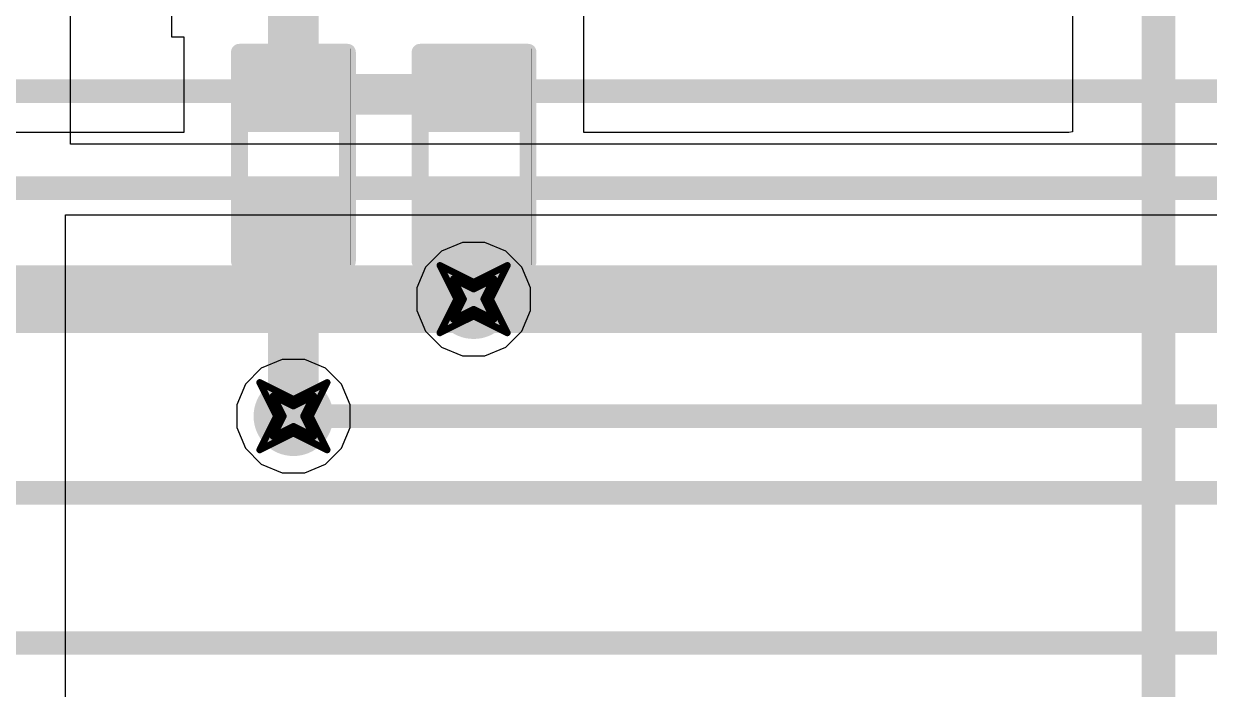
# Model space of a CAD drawing. Header units: inches. Extents: x -2 to 5376, y -4 to 5426.
# Drawn here: x 78.42 to 87.35, y 69.32 to 74.34 of the extents above; entities that cross this region are included whole.
import ezdxf

# ---------------------------------------------------------------- set-up
doc = ezdxf.new("R2010")
doc.units = ezdxf.units.IN
for name, color, linetype in [('Bottom Layer', 5, 'Continuous'), ('Drill Drawing', 1, 'Continuous'), ('Layer 1', 16, 'Continuous'), ('Layer 2', 76, 'Continuous'), ('Top Layer', 1, 'Continuous'), ('Top Overlay', 2, 'Continuous'), ('Top Paste', 8, 'Continuous'), ('Top Solder', 216, 'Continuous'), ('Via Holes', 16, 'Continuous')]:
    doc.layers.add(name, color=color, linetype=linetype)

# ---------------------------------------------------------------- blocks, each defined once
blk = doc.blocks.new('R___0402_8')
at = {"layer": 'Top Layer'}
for points in [[(-0.6985, -0.3175), (-0.6985, 0.3175), (-0.2413, 0.3175), (-0.2413, -0.3175)], [(0.2413, -0.3175), (0.2413, 0.3175), (0.6985, 0.3175), (0.6985, -0.3175)]]:
    blk.add_hatch(color=1, dxfattribs=at).paths.add_polyline_path(points)
at = {"layer": 'Top Paste'}
for points in [[(-0.6985, -0.3175), (-0.6985, 0.3175), (-0.2413, 0.3175), (-0.2413, -0.3175)], [(0.2413, -0.3175), (0.2413, 0.3175), (0.6985, 0.3175), (0.6985, -0.3175)]]:
    blk.add_hatch(color=8, dxfattribs=at).paths.add_polyline_path(points)
at = {"layer": 'Top Solder'}
for points in [[(-0.7535, -0.3725), (-0.7535, 0.3725), (-0.1863, 0.3725), (-0.1863, -0.3725)], [(0.1863, -0.3725), (0.1863, 0.3725), (0.7535, 0.3725), (0.7535, -0.3725)]]:
    blk.add_hatch(color=216, dxfattribs=at).paths.add_polyline_path(points)
at = {"layer": 'Top Overlay'}
for points in [[(-0.7874, 0.4064, 0.127, 0.127, 0), (0.7874, 0.4064, 0.127, 0.127, 0)], [(-0.7874, 0.4064, 0.127, 0.127, 0), (-0.7874, -0.4064, 0.127, 0.127, 0)], [(0.7874, 0.4064, 0.127, 0.127, 0), (0.7874, -0.4064, 0.127, 0.127, 0)], [(-0.7874, -0.4064, 0.127, 0.127, 0), (0.7874, -0.4064, 0.127, 0.127, 0)], [(-0.8128, -0.4318, 0.00323, 0.00323, 0), (0.8128, -0.4318, 0.00323, 0.00323, 0)]]:
    blk.add_lwpolyline(points, format="xyseb", dxfattribs=at)
for points in [[(-0.8191, 0.4064, 0.0635, 0.0635, 1), (-0.7556, 0.4064, 0.0635, 0.0635, 1)], [(-0.8191, 0.4064, 0.0635, 0.0635, 1), (-0.7556, 0.4064, 0.0635, 0.0635, 1)], [(0.7556, 0.4064, 0.0635, 0.0635, 1), (0.8191, 0.4064, 0.0635, 0.0635, 1)], [(0.7556, 0.4064, 0.0635, 0.0635, 1), (0.8191, 0.4064, 0.0635, 0.0635, 1)], [(-0.8191, -0.4064, 0.0635, 0.0635, 1), (-0.7556, -0.4064, 0.0635, 0.0635, 1)], [(-0.8191, -0.4064, 0.0635, 0.0635, 1), (-0.7556, -0.4064, 0.0635, 0.0635, 1)], [(0.7556, -0.4064, 0.0635, 0.0635, 1), (0.8191, -0.4064, 0.0635, 0.0635, 1)], [(0.7556, -0.4064, 0.0635, 0.0635, 1), (0.8191, -0.4064, 0.0635, 0.0635, 1)], [(-0.8136, -0.4318, 0.00161, 0.00161, 1), (-0.812, -0.4318, 0.00161, 0.00161, 1)], [(0.812, -0.4318, 0.00161, 0.00161, 1), (0.8136, -0.4318, 0.00161, 0.00161, 1)]]:
    blk.add_lwpolyline(points, format="xyseb", close=True, dxfattribs=at)
blk = doc.blocks.new('R___0402_11')
at = {"layer": 'Top Layer'}
for points in [[(-0.6985, -0.3175), (-0.6985, 0.3175), (-0.2413, 0.3175), (-0.2413, -0.3175)], [(0.2413, -0.3175), (0.2413, 0.3175), (0.6985, 0.3175), (0.6985, -0.3175)]]:
    blk.add_hatch(color=1, dxfattribs=at).paths.add_polyline_path(points)
at = {"layer": 'Top Paste'}
for points in [[(-0.6985, -0.3175), (-0.6985, 0.3175), (-0.2413, 0.3175), (-0.2413, -0.3175)], [(0.2413, -0.3175), (0.2413, 0.3175), (0.6985, 0.3175), (0.6985, -0.3175)]]:
    blk.add_hatch(color=8, dxfattribs=at).paths.add_polyline_path(points)
at = {"layer": 'Top Solder'}
for points in [[(-0.7535, -0.3725), (-0.7535, 0.3725), (-0.1863, 0.3725), (-0.1863, -0.3725)], [(0.1863, -0.3725), (0.1863, 0.3725), (0.7535, 0.3725), (0.7535, -0.3725)]]:
    blk.add_hatch(color=216, dxfattribs=at).paths.add_polyline_path(points)
at = {"layer": 'Top Overlay'}
for points in [[(-0.7874, 0.4064, 0.127, 0.127, 0), (0.7874, 0.4064, 0.127, 0.127, 0)], [(-0.7874, 0.4064, 0.127, 0.127, 0), (-0.7874, -0.4064, 0.127, 0.127, 0)], [(0.7874, 0.4064, 0.127, 0.127, 0), (0.7874, -0.4064, 0.127, 0.127, 0)], [(-0.7874, -0.4064, 0.127, 0.127, 0), (0.7874, -0.4064, 0.127, 0.127, 0)], [(-0.8128, -0.4318, 0.00323, 0.00323, 0), (0.8128, -0.4318, 0.00323, 0.00323, 0)]]:
    blk.add_lwpolyline(points, format="xyseb", dxfattribs=at)
for points in [[(-0.8191, 0.4064, 0.0635, 0.0635, 1), (-0.7556, 0.4064, 0.0635, 0.0635, 1)], [(-0.8191, 0.4064, 0.0635, 0.0635, 1), (-0.7556, 0.4064, 0.0635, 0.0635, 1)], [(0.7556, 0.4064, 0.0635, 0.0635, 1), (0.8191, 0.4064, 0.0635, 0.0635, 1)], [(0.7556, 0.4064, 0.0635, 0.0635, 1), (0.8191, 0.4064, 0.0635, 0.0635, 1)], [(-0.8191, -0.4064, 0.0635, 0.0635, 1), (-0.7556, -0.4064, 0.0635, 0.0635, 1)], [(-0.8191, -0.4064, 0.0635, 0.0635, 1), (-0.7556, -0.4064, 0.0635, 0.0635, 1)], [(0.7556, -0.4064, 0.0635, 0.0635, 1), (0.8191, -0.4064, 0.0635, 0.0635, 1)], [(0.7556, -0.4064, 0.0635, 0.0635, 1), (0.8191, -0.4064, 0.0635, 0.0635, 1)], [(-0.8136, -0.4318, 0.00161, 0.00161, 1), (-0.812, -0.4318, 0.00161, 0.00161, 1)], [(0.812, -0.4318, 0.00161, 0.00161, 1), (0.8136, -0.4318, 0.00161, 0.00161, 1)]]:
    blk.add_lwpolyline(points, format="xyseb", close=True, dxfattribs=at)

msp = doc.modelspace()

# ---------------------------------------------------------------- hatches: boundary and pattern name
at = {"layer": 'Bottom Layer'}
h = msp.add_hatch(color=5, dxfattribs=at)
edge = h.paths.add_edge_path()
edge.add_arc((81.8123, 72.263), 0.3, 0, 360)
h = msp.add_hatch(color=5, dxfattribs=at)
edge = h.paths.add_edge_path()
edge.add_arc((80.4555, 71.381), 0.3, 0, 360)
at = {"layer": 'Layer 1'}
h = msp.add_hatch(color=16, dxfattribs=at)
edge = h.paths.add_edge_path()
edge.add_arc((81.8123, 72.263), 0.3, 0, 360)
h = msp.add_hatch(color=16, dxfattribs=at)
edge = h.paths.add_edge_path()
edge.add_arc((80.4555, 71.381), 0.3, 0, 360)
at = {"layer": 'Layer 2'}
h = msp.add_hatch(color=76, dxfattribs=at)
edge = h.paths.add_edge_path()
edge.add_arc((81.8123, 72.263), 0.3, 0, 360)
h = msp.add_hatch(color=76, dxfattribs=at)
edge = h.paths.add_edge_path()
edge.add_arc((80.4555, 71.381), 0.3, 0, 360)
at = {"layer": 'Top Layer'}
h = msp.add_hatch(color=1, dxfattribs=at)
edge = h.paths.add_edge_path()
edge.add_arc((81.8123, 72.263), 0.3, 0, 360)
h = msp.add_hatch(color=1, dxfattribs=at)
edge = h.paths.add_edge_path()
edge.add_arc((80.4555, 71.381), 0.3, 0, 360)
at = {"layer": 'Via Holes'}
h = msp.add_hatch(color=7, dxfattribs=at)
edge = h.paths.add_edge_path()
edge.add_arc((81.8123, 72.263), 0.15, 0, 360)
h = msp.add_hatch(color=7, dxfattribs=at)
edge = h.paths.add_edge_path()
edge.add_arc((80.4555, 71.381), 0.15, 0, 360)

# ---------------------------------------------------------------- linework, layer by layer
at = {"layer": 'Bottom Layer'}
for p, q in [((78.7773, 73.4314), (78.7773, 80.4777)), ((91.567, 73.4314), (78.7773, 73.4314)), ((78.74, 46.3802), (78.74, 72.898)), ((78.74, 72.898), (131.1301, 72.898)), ((80.3705, 71.808), (80.2136, 71.743)), ((80.5404, 71.808), (80.3705, 71.808)), ((80.6973, 71.743), (80.5404, 71.808)), ((80.2136, 71.743), (80.0935, 71.6229)), ((80.8174, 71.6229), (80.6973, 71.743)), ((80.0935, 71.6229), (80.0285, 71.4659)), ((80.8825, 71.4659), (80.8174, 71.6229)), ((80.0285, 71.4659), (80.0285, 71.2961)), ((80.8825, 71.2961), (80.8825, 71.4659)), ((80.0285, 71.2961), (80.0935, 71.1391)), ((80.8174, 71.1391), (80.8825, 71.2961)), ((80.0935, 71.1391), (80.2136, 71.019)), ((80.6973, 71.019), (80.8174, 71.1391)), ((80.2136, 71.019), (80.3705, 70.954)), ((80.5404, 70.954), (80.6973, 71.019)), ((80.3705, 70.954), (80.5404, 70.954))]:
    msp.add_line(p, q, dxfattribs=at)
at = {"layer": 'Drill Drawing'}
for points in [[(81.5583, 72.517, 0.0508, 0.0508, 0), (81.8123, 72.39, 0.0508, 0.0508, 0)], [(81.5583, 72.517, 0.0508, 0.0508, 0), (81.6853, 72.263, 0.0508, 0.0508, 0)], [(81.8123, 72.39, 0.0508, 0.0508, 0), (82.0663, 72.517, 0.0508, 0.0508, 0)], [(81.9393, 72.263, 0.0508, 0.0508, 0), (82.0663, 72.517, 0.0508, 0.0508, 0)], [(81.6599, 72.4154, 0.0508, 0.0508, 0), (81.8123, 72.3392, 0.0508, 0.0508, 0)], [(81.6599, 72.4154, 0.0508, 0.0508, 0), (81.7361, 72.263, 0.0508, 0.0508, 0)], [(81.8123, 72.3392, 0.0508, 0.0508, 0), (81.9647, 72.4154, 0.0508, 0.0508, 0)], [(81.8885, 72.263, 0.0508, 0.0508, 0), (81.9647, 72.4154, 0.0508, 0.0508, 0)], [(81.5583, 72.009, 0.0508, 0.0508, 0), (81.6853, 72.263, 0.0508, 0.0508, 0)], [(81.6599, 72.1106, 0.0508, 0.0508, 0), (81.7361, 72.263, 0.0508, 0.0508, 0)], [(81.6599, 72.1106, 0.0508, 0.0508, 0), (81.8123, 72.1868, 0.0508, 0.0508, 0)], [(81.8123, 72.1868, 0.0508, 0.0508, 0), (81.9647, 72.1106, 0.0508, 0.0508, 0)], [(81.8885, 72.263, 0.0508, 0.0508, 0), (81.9647, 72.1106, 0.0508, 0.0508, 0)], [(81.9393, 72.263, 0.0508, 0.0508, 0), (82.0663, 72.009, 0.0508, 0.0508, 0)], [(81.5583, 72.009, 0.0508, 0.0508, 0), (81.8123, 72.136, 0.0508, 0.0508, 0)], [(81.8123, 72.136, 0.0508, 0.0508, 0), (82.0663, 72.009, 0.0508, 0.0508, 0)], [(80.2015, 71.635, 0.0508, 0.0508, 0), (80.4555, 71.508, 0.0508, 0.0508, 0)], [(80.2015, 71.635, 0.0508, 0.0508, 0), (80.3285, 71.381, 0.0508, 0.0508, 0)], [(80.4555, 71.508, 0.0508, 0.0508, 0), (80.7095, 71.635, 0.0508, 0.0508, 0)], [(80.5825, 71.381, 0.0508, 0.0508, 0), (80.7095, 71.635, 0.0508, 0.0508, 0)], [(80.3031, 71.5334, 0.0508, 0.0508, 0), (80.4555, 71.4572, 0.0508, 0.0508, 0)], [(80.3031, 71.5334, 0.0508, 0.0508, 0), (80.3793, 71.381, 0.0508, 0.0508, 0)], [(80.4555, 71.4572, 0.0508, 0.0508, 0), (80.6079, 71.5334, 0.0508, 0.0508, 0)], [(80.5317, 71.381, 0.0508, 0.0508, 0), (80.6079, 71.5334, 0.0508, 0.0508, 0)], [(80.2015, 71.127, 0.0508, 0.0508, 0), (80.3285, 71.381, 0.0508, 0.0508, 0)], [(80.3031, 71.2286, 0.0508, 0.0508, 0), (80.3793, 71.381, 0.0508, 0.0508, 0)], [(80.3031, 71.2286, 0.0508, 0.0508, 0), (80.4555, 71.3048, 0.0508, 0.0508, 0)], [(80.4555, 71.3048, 0.0508, 0.0508, 0), (80.6079, 71.2286, 0.0508, 0.0508, 0)], [(80.5317, 71.381, 0.0508, 0.0508, 0), (80.6079, 71.2286, 0.0508, 0.0508, 0)], [(80.5825, 71.381, 0.0508, 0.0508, 0), (80.7095, 71.127, 0.0508, 0.0508, 0)], [(80.2015, 71.127, 0.0508, 0.0508, 0), (80.4555, 71.254, 0.0508, 0.0508, 0)], [(80.4555, 71.254, 0.0508, 0.0508, 0), (80.7095, 71.127, 0.0508, 0.0508, 0)]]:
    msp.add_lwpolyline(points, format="xyseb", dxfattribs=at)
for points in [[(81.5456, 72.517, 0.0254, 0.0254, 1), (81.571, 72.517, 0.0254, 0.0254, 1)], [(81.5456, 72.517, 0.0254, 0.0254, 1), (81.571, 72.517, 0.0254, 0.0254, 1)], [(82.0536, 72.517, 0.0254, 0.0254, 1), (82.079, 72.517, 0.0254, 0.0254, 1)], [(82.0536, 72.517, 0.0254, 0.0254, 1), (82.079, 72.517, 0.0254, 0.0254, 1)], [(81.6472, 72.4154, 0.0254, 0.0254, 1), (81.6726, 72.4154, 0.0254, 0.0254, 1)], [(81.6472, 72.4154, 0.0254, 0.0254, 1), (81.6726, 72.4154, 0.0254, 0.0254, 1)], [(81.7996, 72.39, 0.0254, 0.0254, 1), (81.825, 72.39, 0.0254, 0.0254, 1)], [(81.7996, 72.39, 0.0254, 0.0254, 1), (81.825, 72.39, 0.0254, 0.0254, 1)], [(81.952, 72.4154, 0.0254, 0.0254, 1), (81.9774, 72.4154, 0.0254, 0.0254, 1)], [(81.952, 72.4154, 0.0254, 0.0254, 1), (81.9774, 72.4154, 0.0254, 0.0254, 1)], [(81.7996, 72.3392, 0.0254, 0.0254, 1), (81.825, 72.3392, 0.0254, 0.0254, 1)], [(81.7996, 72.3392, 0.0254, 0.0254, 1), (81.825, 72.3392, 0.0254, 0.0254, 1)], [(81.6726, 72.263, 0.0254, 0.0254, 1), (81.698, 72.263, 0.0254, 0.0254, 1)], [(81.6726, 72.263, 0.0254, 0.0254, 1), (81.698, 72.263, 0.0254, 0.0254, 1)], [(81.7234, 72.263, 0.0254, 0.0254, 1), (81.7488, 72.263, 0.0254, 0.0254, 1)], [(81.7234, 72.263, 0.0254, 0.0254, 1), (81.7488, 72.263, 0.0254, 0.0254, 1)], [(81.7996, 72.1868, 0.0254, 0.0254, 1), (81.825, 72.1868, 0.0254, 0.0254, 1)], [(81.7996, 72.1868, 0.0254, 0.0254, 1), (81.825, 72.1868, 0.0254, 0.0254, 1)], [(81.8758, 72.263, 0.0254, 0.0254, 1), (81.9012, 72.263, 0.0254, 0.0254, 1)], [(81.8758, 72.263, 0.0254, 0.0254, 1), (81.9012, 72.263, 0.0254, 0.0254, 1)], [(81.9266, 72.263, 0.0254, 0.0254, 1), (81.952, 72.263, 0.0254, 0.0254, 1)], [(81.9266, 72.263, 0.0254, 0.0254, 1), (81.952, 72.263, 0.0254, 0.0254, 1)], [(81.6472, 72.1106, 0.0254, 0.0254, 1), (81.6726, 72.1106, 0.0254, 0.0254, 1)], [(81.6472, 72.1106, 0.0254, 0.0254, 1), (81.6726, 72.1106, 0.0254, 0.0254, 1)], [(81.7996, 72.136, 0.0254, 0.0254, 1), (81.825, 72.136, 0.0254, 0.0254, 1)], [(81.7996, 72.136, 0.0254, 0.0254, 1), (81.825, 72.136, 0.0254, 0.0254, 1)], [(81.952, 72.1106, 0.0254, 0.0254, 1), (81.9774, 72.1106, 0.0254, 0.0254, 1)], [(81.952, 72.1106, 0.0254, 0.0254, 1), (81.9774, 72.1106, 0.0254, 0.0254, 1)], [(81.5456, 72.009, 0.0254, 0.0254, 1), (81.571, 72.009, 0.0254, 0.0254, 1)], [(81.5456, 72.009, 0.0254, 0.0254, 1), (81.571, 72.009, 0.0254, 0.0254, 1)], [(82.0536, 72.009, 0.0254, 0.0254, 1), (82.079, 72.009, 0.0254, 0.0254, 1)], [(82.0536, 72.009, 0.0254, 0.0254, 1), (82.079, 72.009, 0.0254, 0.0254, 1)], [(80.1888, 71.635, 0.0254, 0.0254, 1), (80.2142, 71.635, 0.0254, 0.0254, 1)], [(80.1888, 71.635, 0.0254, 0.0254, 1), (80.2142, 71.635, 0.0254, 0.0254, 1)], [(80.6968, 71.635, 0.0254, 0.0254, 1), (80.7222, 71.635, 0.0254, 0.0254, 1)], [(80.6968, 71.635, 0.0254, 0.0254, 1), (80.7222, 71.635, 0.0254, 0.0254, 1)], [(80.2904, 71.5334, 0.0254, 0.0254, 1), (80.3158, 71.5334, 0.0254, 0.0254, 1)], [(80.2904, 71.5334, 0.0254, 0.0254, 1), (80.3158, 71.5334, 0.0254, 0.0254, 1)], [(80.4428, 71.508, 0.0254, 0.0254, 1), (80.4682, 71.508, 0.0254, 0.0254, 1)], [(80.4428, 71.508, 0.0254, 0.0254, 1), (80.4682, 71.508, 0.0254, 0.0254, 1)], [(80.5952, 71.5334, 0.0254, 0.0254, 1), (80.6206, 71.5334, 0.0254, 0.0254, 1)], [(80.5952, 71.5334, 0.0254, 0.0254, 1), (80.6206, 71.5334, 0.0254, 0.0254, 1)], [(80.4428, 71.4572, 0.0254, 0.0254, 1), (80.4682, 71.4572, 0.0254, 0.0254, 1)], [(80.4428, 71.4572, 0.0254, 0.0254, 1), (80.4682, 71.4572, 0.0254, 0.0254, 1)], [(80.3158, 71.381, 0.0254, 0.0254, 1), (80.3412, 71.381, 0.0254, 0.0254, 1)], [(80.3158, 71.381, 0.0254, 0.0254, 1), (80.3412, 71.381, 0.0254, 0.0254, 1)], [(80.3666, 71.381, 0.0254, 0.0254, 1), (80.392, 71.381, 0.0254, 0.0254, 1)], [(80.3666, 71.381, 0.0254, 0.0254, 1), (80.392, 71.381, 0.0254, 0.0254, 1)], [(80.4428, 71.3048, 0.0254, 0.0254, 1), (80.4682, 71.3048, 0.0254, 0.0254, 1)], [(80.4428, 71.3048, 0.0254, 0.0254, 1), (80.4682, 71.3048, 0.0254, 0.0254, 1)], [(80.519, 71.381, 0.0254, 0.0254, 1), (80.5444, 71.381, 0.0254, 0.0254, 1)], [(80.519, 71.381, 0.0254, 0.0254, 1), (80.5444, 71.381, 0.0254, 0.0254, 1)], [(80.5698, 71.381, 0.0254, 0.0254, 1), (80.5952, 71.381, 0.0254, 0.0254, 1)], [(80.5698, 71.381, 0.0254, 0.0254, 1), (80.5952, 71.381, 0.0254, 0.0254, 1)], [(80.2904, 71.2286, 0.0254, 0.0254, 1), (80.3158, 71.2286, 0.0254, 0.0254, 1)], [(80.2904, 71.2286, 0.0254, 0.0254, 1), (80.3158, 71.2286, 0.0254, 0.0254, 1)], [(80.4428, 71.254, 0.0254, 0.0254, 1), (80.4682, 71.254, 0.0254, 0.0254, 1)], [(80.4428, 71.254, 0.0254, 0.0254, 1), (80.4682, 71.254, 0.0254, 0.0254, 1)], [(80.5952, 71.2286, 0.0254, 0.0254, 1), (80.6206, 71.2286, 0.0254, 0.0254, 1)], [(80.5952, 71.2286, 0.0254, 0.0254, 1), (80.6206, 71.2286, 0.0254, 0.0254, 1)], [(80.1888, 71.127, 0.0254, 0.0254, 1), (80.2142, 71.127, 0.0254, 0.0254, 1)], [(80.1888, 71.127, 0.0254, 0.0254, 1), (80.2142, 71.127, 0.0254, 0.0254, 1)], [(80.6968, 71.127, 0.0254, 0.0254, 1), (80.7222, 71.127, 0.0254, 0.0254, 1)], [(80.6968, 71.127, 0.0254, 0.0254, 1), (80.7222, 71.127, 0.0254, 0.0254, 1)]]:
    msp.add_lwpolyline(points, format="xyseb", close=True, dxfattribs=at)
at = {"layer": 'Layer 1'}
for p, q in [((81.7274, 72.69), (81.5704, 72.625)), ((81.8973, 72.69), (81.7274, 72.69)), ((82.0542, 72.625), (81.8973, 72.69)), ((81.5704, 72.625), (81.4503, 72.5049)), ((82.1743, 72.5049), (82.0542, 72.625)), ((81.4503, 72.5049), (81.3853, 72.3479)), ((82.2393, 72.3479), (82.1743, 72.5049)), ((81.3853, 72.3479), (81.3853, 72.1781)), ((82.2393, 72.1781), (82.2393, 72.3479)), ((81.3853, 72.1781), (81.4503, 72.0211)), ((82.1743, 72.0211), (82.2393, 72.1781)), ((81.4503, 72.0211), (81.5704, 71.901)), ((82.0542, 71.901), (82.1743, 72.0211)), ((81.5704, 71.901), (81.7274, 71.836)), ((81.8973, 71.836), (82.0542, 71.901)), ((80.3705, 71.808), (80.2136, 71.743)), ((80.5404, 71.808), (80.3705, 71.808)), ((80.6973, 71.743), (80.5404, 71.808)), ((81.7274, 71.836), (81.8973, 71.836)), ((80.2136, 71.743), (80.0935, 71.6229)), ((80.8174, 71.6229), (80.6973, 71.743)), ((80.0935, 71.6229), (80.0285, 71.4659)), ((80.8825, 71.4659), (80.8174, 71.6229)), ((80.0285, 71.4659), (80.0285, 71.2961)), ((80.8825, 71.2961), (80.8825, 71.4659)), ((80.0285, 71.2961), (80.0935, 71.1391)), ((80.8174, 71.1391), (80.8825, 71.2961)), ((80.0935, 71.1391), (80.2136, 71.019)), ((80.6973, 71.019), (80.8174, 71.1391)), ((80.2136, 71.019), (80.3705, 70.954)), ((80.5404, 70.954), (80.6973, 71.019)), ((80.3705, 70.954), (80.5404, 70.954))]:
    msp.add_line(p, q, dxfattribs=at)
at = {"layer": 'Layer 2'}
for points in [[(64.5897, 73.8289, 0.1778, 0.1778, 0), (132.0694, 73.8289, 0.1778, 0.1778, 0)], [(44.2773, 73.0995, 0.1778, 0.1778, 0), (131.7987, 73.0995, 0.1778, 0.1778, 0)], [(61.4956, 72.263, 0.508, 0.508, 0), (81.8134, 72.263, 0.508, 0.508, 0)], [(81.8134, 72.263, 0.508, 0.508, 0), (81.8134, 72.263, 0.508, 0.508, 0)], [(81.8134, 72.263, 0.508, 0.508, 0), (113.2829, 72.263, 0.508, 0.508, 0)], [(80.4555, 71.381, 0.1778, 0.1778, 0), (122.8886, 71.381, 0.1778, 0.1778, 0)], [(60.1355, 70.8046, 0.1778, 0.1778, 0), (130.6139, 70.8046, 0.1778, 0.1778, 0)], [(39.8155, 69.6722, 0.1778, 0.1778, 0), (109.5756, 69.6722, 0.1778, 0.1778, 0)]]:
    msp.add_lwpolyline(points, format="xyseb", dxfattribs=at)
for points in [[(81.6864, 72.263, 0.254, 0.254, 1), (81.9404, 72.263, 0.254, 0.254, 1)], [(81.6864, 72.263, 0.254, 0.254, 1), (81.9404, 72.263, 0.254, 0.254, 1)], [(81.6864, 72.263, 0.254, 0.254, 1), (81.9404, 72.263, 0.254, 0.254, 1)], [(81.6864, 72.263, 0.254, 0.254, 1), (81.9404, 72.263, 0.254, 0.254, 1)], [(80.411, 71.381, 0.0889, 0.0889, 1), (80.4999, 71.381, 0.0889, 0.0889, 1)]]:
    msp.add_lwpolyline(points, format="xyseb", close=True, dxfattribs=at)
at = {"layer": 'Top Layer'}
for p, q in [((86.3216, 82.6028), (86.3216, 73.5239)), ((79.5376, 76.1749), (79.5376, 74.2389)), ((82.6411, 73.5181), (82.6411, 74.5422)), ((79.5376, 74.2389), (79.63, 74.2389)), ((79.63, 74.2389), (79.63, 73.5181)), ((79.63, 73.5181), (65.4056, 73.5181)), ((86.2925, 73.5181), (82.6411, 73.5181)), ((86.3216, 73.5239), (86.2925, 73.5181))]:
    msp.add_line(p, q, dxfattribs=at)
for points in [[(86.969, 52.7251, 0.254, 0.254, 0), (86.969, 82.6929, 0.254, 0.254, 0)], [(80.4555, 73.8056, 0.381, 0.381, 0), (80.4555, 75.2069, 0.381, 0.381, 0)], [(80.4555, 73.8056, 0.3048, 0.3048, 0), (81.8156, 73.8056, 0.3048, 0.3048, 0)], [(80.4555, 71.381, 0.381, 0.381, 0), (80.4555, 72.8658, 0.381, 0.381, 0)], [(81.8156, 72.263, 0.508, 0.508, 0), (81.8156, 72.7913, 0.508, 0.508, 0)]]:
    msp.add_lwpolyline(points, format="xyseb", dxfattribs=at)
for points in [[(80.3602, 73.8056, 0.1905, 0.1905, 1), (80.5507, 73.8056, 0.1905, 0.1905, 1)], [(80.3793, 73.8056, 0.1524, 0.1524, 1), (80.5317, 73.8056, 0.1524, 0.1524, 1)], [(81.7394, 73.8056, 0.1524, 0.1524, 1), (81.8918, 73.8056, 0.1524, 0.1524, 1)], [(80.3602, 72.8658, 0.1905, 0.1905, 1), (80.5507, 72.8658, 0.1905, 0.1905, 1)], [(81.6886, 72.7913, 0.254, 0.254, 1), (81.9426, 72.7913, 0.254, 0.254, 1)], [(81.6886, 72.263, 0.254, 0.254, 1), (81.9426, 72.263, 0.254, 0.254, 1)], [(80.3602, 71.381, 0.1905, 0.1905, 1), (80.5507, 71.381, 0.1905, 0.1905, 1)]]:
    msp.add_lwpolyline(points, format="xyseb", close=True, dxfattribs=at)

# ---------------------------------------------------------------- block references
at = {"rotation": 90}
for name, p in [('R___0402_11', (80.4555, 73.3357)), ('R___0402_8', (81.8156, 73.3357))]:
    msp.add_blockref(name, p, dxfattribs=at)

doc.saveas('drawing.dxf')
